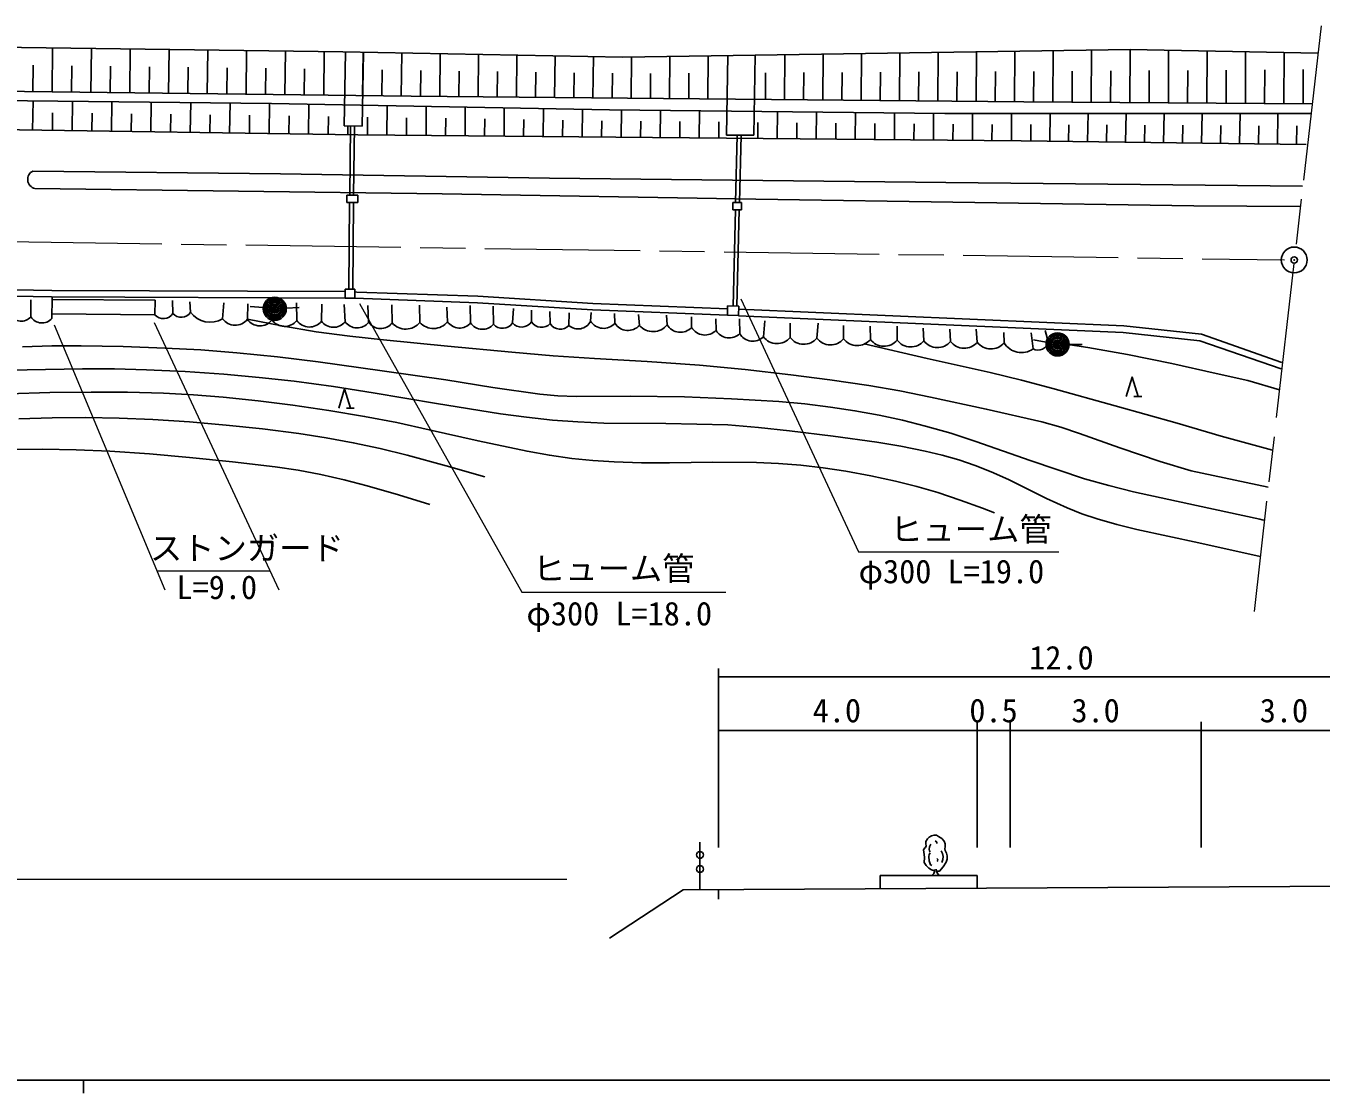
# Model space of a CAD drawing. Units: millimetres, scale not verified. Extents: x 40000 to 680000, y 20000 to 380000.
# Drawn here: x 263556 to 363764, y 204000 to 286549 of the extents above; entities that cross this region are included whole.
import ezdxf
from ezdxf.enums import TextEntityAlignment as Align

# ---------------------------------------------------------------- set-up
doc = ezdxf.new("R2010")
doc.units = ezdxf.units.MM
doc.header["$LTSCALE"] = 1000
doc.header["$PDMODE"] = 32
doc.header["$PDSIZE"] = 500
doc.linetypes.add('CHAIN', pattern=[18.5, 12, -1.5, 3.5, -1.5])
for name, color, linetype, lineweight in [('M-BGD', 7, 'Continuous', 25), ('M-BMK', 2, 'CHAIN', 13), ('M-BMK-SRVR', 3, 'Continuous', 25), ('M-STR-HTXT', 7, 'Continuous', 13), ('M-TTL-BAND', 7, 'Continuous', 25)]:
    doc.layers.add(name, color=color, linetype=linetype, lineweight=lineweight)
doc.layers.add('M-OTRS', color=6, linetype='Continuous')
doc.styles.add('ＭＳ ゴシック', font='')
doc.styles.get('ＭＳ ゴシック').set_extended_font_data('MS Gothic')

msp = doc.modelspace()

# ---------------------------------------------------------------- linework, layer by layer
at = {"layer": 'M-BGD'}
for p, q in [((255723, 284988), (288079, 284534)), ((265583, 281457), (265624, 284849)), ((268585, 281421), (268625, 284807)), ((271587, 281385), (271627, 284765)), ((274589, 281350), (274629, 284722)), ((277591, 281314), (277631, 284680)), ((280593, 281278), (280633, 284638)), ((283595, 281242), (283635, 284596)), ((309751, 284136), (348986, 284715)), ((343006, 280661), (343026, 284627)), ((345986, 280646), (346006, 284671)), ((348966, 280630), (348986, 284715)), ((348986, 284715), (363519, 284443)), ((351946, 280615), (351966, 284659)), ((354926, 280600), (354946, 284603)), ((286597, 281207), (286637, 284554)), ((288079, 284534), (309751, 284136)), ((288282, 284530), (288175, 278815)), ((289667, 284474), (289561, 278789)), ((289638, 284505), (289599, 281171)), ((292601, 281135), (292640, 284450)), ((295574, 281105), (295606, 284395)), ((298538, 281077), (298569, 284341)), ((301502, 281048), (301533, 284287)), ((304465, 281020), (304496, 284232)), ((307429, 280992), (307460, 284178)), ((310393, 280963), (310423, 284146)), ((313356, 280935), (313388, 284190)), ((316320, 280906), (316352, 284233)), ((317874, 284256), (317759, 278092)), ((319990, 284287), (319875, 278092)), ((322248, 280850), (322281, 284321)), ((325211, 280821), (325245, 284365)), ((328175, 280793), (328210, 284408)), ((331139, 280764), (331174, 284452)), ((334103, 280736), (334139, 284496)), ((337066, 280708), (337103, 284540)), ((340030, 280679), (340067, 284583)), ((357905, 280585), (357926, 284548)), ((360885, 280570), (360905, 284492)), ((264082, 281474), (264106, 283512)), ((267084, 281439), (267108, 283472)), ((270086, 281403), (270110, 283433)), ((273088, 281367), (273112, 283393)), ((276090, 281332), (276114, 283353)), ((279092, 281296), (279116, 283314)), ((282094, 281260), (282118, 283274)), ((285096, 281225), (285120, 283235)), ((291100, 281153), (291124, 283148)), ((294092, 281119), (294111, 283101)), ((297056, 281091), (297075, 283057)), ((300020, 281063), (300038, 283013)), ((302983, 281034), (303002, 282969)), ((305947, 281006), (305966, 282925)), ((308911, 280977), (308929, 282881)), ((311875, 280949), (311893, 282880)), ((314838, 280921), (314857, 282895)), ((320766, 280864), (320786, 282925)), ((323729, 280835), (323750, 282940)), ((326693, 280807), (326714, 282955)), ((329657, 280779), (329678, 282970)), ((332621, 280750), (332642, 282985)), ((335584, 280722), (335606, 282999)), ((338548, 280693), (338570, 283014)), ((341516, 280668), (341528, 283030)), ((344496, 280653), (344508, 283051)), ((347476, 280638), (347488, 283071)), ((350456, 280623), (350468, 283091)), ((353436, 280608), (353448, 283112)), ((356415, 280593), (356428, 283132)), ((359395, 280577), (359408, 283152)), ((362375, 280562), (362389, 283173)), ((293351, 281126), (240817, 281751)), ((222494, 281183), (282565, 280559)), ((264077, 278492), (264110, 280750)), ((267125, 278446), (267159, 280719)), ((270174, 278401), (270208, 280687)), ((273223, 278355), (273257, 280655)), ((276271, 278310), (276306, 280624)), ((279320, 278264), (279355, 280592)), ((340771, 280672), (293351, 281126)), ((363073, 280523), (340771, 280672)), ((265601, 278469), (265621, 279828)), ((268650, 278423), (268670, 279791)), ((271698, 278378), (271719, 279754)), ((274747, 278333), (274768, 279717)), ((277796, 278287), (277816, 279680)), ((280844, 278242), (280865, 279642)), ((282369, 278219), (282404, 280560)), ((282565, 280559), (308706, 280047)), ((283893, 278196), (283914, 279598)), ((285417, 278174), (285452, 280502)), ((291493, 278097), (291513, 280384)), ((294512, 278070), (294532, 280325)), ((297532, 278043), (297551, 280266)), ((300551, 278017), (300570, 280207)), ((303571, 277990), (303590, 280148)), ((306590, 277963), (306609, 280089)), ((308706, 280047), (334665, 279764)), ((309610, 277936), (309628, 280037)), ((312629, 277910), (312648, 280004)), ((315648, 277883), (315667, 279971)), ((321687, 277830), (321706, 279905)), ((324707, 277803), (324725, 279872)), ((327726, 277776), (327745, 279839)), ((330746, 277749), (330764, 279806)), ((333765, 277723), (333783, 279773)), ((334665, 279764), (363001, 279764)), ((336785, 277696), (336803, 279764)), ((339804, 277669), (339823, 279764)), ((342764, 277634), (342791, 279764)), ((345703, 277596), (345731, 279764)), ((348642, 277558), (348670, 279764)), ((351581, 277521), (351610, 279764)), ((354521, 277483), (354550, 279764)), ((357460, 277445), (357490, 279764)), ((360399, 277407), (360429, 279764)), ((289228, 278117), (243499, 278798)), ((286942, 278151), (286962, 279544)), ((288175, 278815), (289561, 278789)), ((288466, 278128), (288476, 278809)), ((288673, 278806), (288608, 273444)), ((288973, 278800), (288908, 273444)), ((289983, 278110), (289995, 279492)), ((293002, 278083), (293014, 279446)), ((296022, 278057), (296034, 279400)), ((299041, 278030), (299053, 279354)), ((302061, 278003), (302072, 279308)), ((305080, 277976), (305092, 279261)), ((308100, 277950), (308111, 279215)), ((311119, 277923), (311130, 279182)), ((314139, 277896), (314150, 279151)), ((317158, 277870), (317169, 279121)), ((320178, 277843), (320189, 279090)), ((323197, 277816), (323208, 279060)), ((326217, 277789), (326228, 279029)), ((329236, 277763), (329247, 278999)), ((332256, 277736), (332267, 278968)), ((335275, 277709), (335286, 278942)), ((338295, 277683), (338306, 278931)), ((341294, 277653), (341310, 278919)), ((344233, 277615), (344250, 278904)), ((347172, 277577), (347189, 278889)), ((350112, 277539), (350129, 278874)), ((353051, 277502), (353068, 278859)), ((355990, 277464), (356008, 278844)), ((358929, 277426), (358947, 278829)), ((361869, 277388), (361887, 278813)), ((340559, 277663), (289228, 278117)), ((317759, 278092), (319875, 278092)), ((318583, 278092), (318459, 272899)), ((318883, 278092), (318759, 272899)), ((362603, 277379), (340559, 277663)), ((264105, 275323), (283265, 275102)), ((283265, 275102), (304065, 274771)), ((304065, 274771), (334723, 274440)), ((264248, 273973), (295754, 273549)), ((334723, 274440), (362316, 274165)), ((288387, 272878), (288387, 273444)), ((288387, 273444), (289235, 273444)), ((289235, 272878), (288387, 272878)), ((288603, 272880), (288541, 266209)), ((288903, 272878), (288841, 266200)), ((289235, 273444), (289235, 272878)), ((295754, 273549), (320028, 273158)), ((318913, 272899), (318239, 272899)), ((318239, 272899), (318239, 272317)), ((318913, 272317), (318913, 272899)), ((320028, 273158), (353909, 272636)), ((353909, 272636), (362130, 272571)), ((318239, 272317), (318913, 272317)), ((318445, 272317), (318268, 264881)), ((318745, 272317), (318568, 264875)), ((239378, 266565), (265552, 266082)), ((265546, 265582), (239378, 266065)), ((288265, 265501), (265546, 265582)), ((265552, 266082), (288252, 266001)), ((289011, 266195), (288252, 266195)), ((288252, 266195), (288252, 265501)), ((289011, 265477), (289011, 266195)), ((289011, 265968), (289170, 265961)), ((289170, 265961), (298517, 265638)), ((298517, 265638), (307425, 265075)), ((263945, 264044), (263934, 265349)), ((265558, 263913), (265581, 265527)), ((265579, 265376), (273558, 265340)), ((273540, 264197), (273558, 265340)), ((274921, 264305), (274891, 265312)), ((276302, 264412), (276242, 265212)), ((278776, 263899), (278869, 265137)), ((280689, 263852), (280720, 265062)), ((281908, 264759), (280913, 264857)), ((282602, 263806), (282522, 265037)), ((283703, 264718), (284701, 264771)), ((284516, 263759), (284498, 265137)), ((286429, 263712), (286449, 265037)), ((288249, 263666), (288176, 265012)), ((289011, 265477), (288265, 265501)), ((298492, 265139), (289011, 265477)), ((290069, 263619), (290002, 264912)), ((291889, 263572), (291878, 264962)), ((294036, 263619), (294005, 264937)), ((296182, 263666), (296131, 264787)), ((297956, 263572), (297941, 264912)), ((307399, 264575), (298492, 265139)), ((299729, 263479), (299718, 264862)), ((301199, 263572), (301269, 264687)), ((302669, 263666), (302670, 264562)), ((317828, 264173), (307399, 264575)), ((307425, 265075), (317847, 264672)), ((317828, 264173), (317841, 264889)), ((317837, 264676), (317847, 264672)), ((317841, 264889), (318714, 264872)), ((318714, 264872), (318701, 264156)), ((318709, 264630), (318722, 264629)), ((318722, 264629), (318714, 264872)), ((318722, 264629), (348491, 263343)), ((273540, 264197), (265563, 264288)), ((304116, 263526), (304096, 264462)), ((305562, 263386), (305597, 264362)), ((307242, 263712), (307298, 264387)), ((309132, 263549), (309099, 264312)), ((311022, 263386), (310950, 264237)), ((313169, 263432), (313127, 264186)), ((315059, 263222), (315053, 264036)), ((316949, 263012), (316930, 263886)), ((318701, 264156), (317828, 264173)), ((348453, 262844), (318700, 264130)), ((318782, 262756), (318756, 263886)), ((320616, 262499), (320716, 263736)), ((322685, 262447), (322692, 263561)), ((324753, 262395), (324843, 263561)), ((326822, 262343), (326820, 263386)), ((328891, 262292), (328871, 263336)), ((330960, 262240), (330973, 263336)), ((333029, 262188), (332974, 263161)), ((335098, 262136), (335051, 263086)), ((337167, 262084), (337077, 263086)), ((339236, 262032), (339228, 262836)), ((341476, 261566), (341330, 262811)), ((342642, 262126), (342406, 262986)), ((354392, 262201), (348453, 262844)), ((348491, 263343), (354502, 262692)), ((354502, 262692), (360726, 260523)), ((342491, 262084), (341508, 262269)), ((344276, 261917), (345276, 261917)), ((360666, 260014), (354392, 262201)), ((349288, 257893), (349888, 257893)), ((288360, 256973), (288960, 256973)), ((317143, 236854), (317143, 223002)), ((317143, 236200), (377078, 236200)), ((337161, 232709), (337161, 223002)), ((339715, 232709), (339715, 223002)), ((354496, 232709), (354496, 223002)), ((317143, 232055), (377078, 232055)), ((315709, 223406), (315709, 219751)), ((329662, 220831), (329662, 219817)), ((329662, 220831), (337161, 220831)), ((333654, 220826), (333791, 220986)), ((333791, 220986), (333850, 221110)), ((333850, 221110), (333850, 221305)), ((333998, 221128), (333980, 221329)), ((334099, 220962), (333998, 221128)), ((334223, 220837), (334099, 220962)), ((337161, 220831), (337161, 219858)), ((314412, 219735), (308720, 215995)), ((314412, 219735), (377078, 220073)), ((317143, 219750), (317143, 218999))]:
    msp.add_line(p, q, dxfattribs=at)
for points in [[(280689, 263852), (283350, 263345), (286019, 262897), (288613, 262547), (291215, 262256), (296181, 261775), (301158, 261300), (304345, 261033), (307545, 260825), (311614, 260595), (315679, 260306), (319210, 259964), (322736, 259561), (325760, 259172), (328776, 258723), (331159, 258309), (333531, 257836), (337854, 256907), (342162, 255919), (343631, 255501), (345083, 255026), (348188, 253913), (351325, 252853), (353706, 252128), (359677, 250860)], [(263286, 261726), (265553, 261798), (267822, 261809), (271081, 261752), (274339, 261634), (277103, 261480), (279873, 261265), (283024, 260941), (286169, 260558), (291110, 259881), (296055, 259167), (299681, 258584), (303322, 258059), (304723, 257942), (306139, 257884), (310319, 257905), (314498, 257867), (318152, 257706), (321814, 257485), (323816, 257307), (325813, 257069), (327695, 256784), (329576, 256439), (331376, 256048), (333161, 255599), (335121, 255035), (337062, 254413), (341256, 252935), (345464, 251515), (347348, 250990), (349259, 250520), (354132, 249451), (359011, 248391), (359197, 248350), (359382, 248310)], [(328421, 261958), (333276, 260825), (338151, 259739), (340588, 259148), (343012, 258498), (347822, 257168), (352639, 255831), (356024, 254809), (360005, 253722)], [(342642, 262126), (345714, 261661), (348784, 261135), (352210, 260433), (355633, 259670), (358090, 259125), (360538, 258405)], [(259358, 259826), (263644, 259957), (267944, 260028), (270423, 260021), (272899, 259954), (275882, 259807), (278873, 259600), (281591, 259358), (284302, 259057), (287363, 258644), (290415, 258171), (295335, 257344), (300270, 256548), (302281, 256273), (304298, 256058), (306270, 255911), (308258, 255823), (313059, 255782), (317853, 255679), (320249, 255477), (322643, 255215), (326014, 254808), (329389, 254340), (331255, 254033), (333119, 253666), (334439, 253348), (335743, 252972), (336993, 252550), (338233, 252067), (339586, 251465), (340925, 250803), (342506, 250004), (344108, 249262), (345257, 248812), (346428, 248417), (347956, 247978), (349514, 247593), (354298, 246562), (359062, 245511)], [(348685, 257893), (349142, 259389), (349600, 257893)], [(262189, 258085), (265397, 258186), (268617, 258228), (271408, 258212), (274206, 258136), (276512, 258011), (278824, 257825), (281518, 257544), (284216, 257202), (286987, 256803), (289757, 256343), (292258, 255860), (294758, 255317), (298538, 254452), (302336, 253644), (304060, 253339), (305801, 253092), (307430, 252927), (309065, 252821), (311195, 252761), (313339, 252761), (316710, 252795), (320086, 252769), (321793, 252697), (323504, 252564), (325251, 252362), (326991, 252099), (328919, 251746), (330845, 251331), (332484, 250922), (334105, 250455), (335847, 249873), (337572, 249235), (338030, 249060), (338487, 248884)], [(287756, 256973), (288213, 258469), (288671, 256973)], [(263020, 256166), (265597, 256238), (268175, 256250), (270773, 256204), (273370, 256098), (276214, 255912), (279063, 255666), (281869, 255370), (284668, 255014), (286783, 254690), (288887, 254306), (290977, 253855), (293054, 253345), (296066, 252528), (299069, 251663)], [(241475, 251009), (244023, 251681), (246593, 252295), (248532, 252702), (250491, 253052), (252202, 253298), (253919, 253485), (255961, 253636), (258008, 253727), (261420, 253793), (264829, 253800), (267435, 253761), (270049, 253662), (273130, 253442), (276217, 253160), (279534, 252829), (282842, 252438), (284610, 252172), (286375, 251844), (288176, 251437), (289965, 250972), (292388, 250271), (294803, 249531)], [(333850, 221199), (333618, 221275), (333406, 221410), (333206, 221599), (333056, 221827), (333069, 222219), (333020, 222664), (333008, 222792), (333057, 222908), (333168, 223004), (333214, 223125), (333171, 223292), (333188, 223469), (333299, 223660), (333453, 223806), (333625, 223910), (333827, 223959), (334005, 223939), (334170, 223858), (334409, 223697), (334596, 223494), (334672, 223275), (334686, 223052), (334655, 222898), (334685, 222754), (334792, 222561), (334841, 222349), (334825, 222099), (334748, 221865), (334517, 221495), (334242, 221173), (334123, 221161), (333994, 221168)], [(333915, 223503), (334004, 223446), (334042, 223349), (334044, 223328), (334045, 223296)], [(333506, 222591), (333429, 222466), (333408, 222312), (333443, 221976), (333537, 221667), (333583, 221632), (333643, 221596)], [(333566, 223242), (333472, 223045), (333436, 222832), (333465, 222742), (333524, 222650)], [(334377, 222727), (334483, 222521), (334530, 222290), (334503, 222067), (334425, 221845)], [(334045, 222153), (334100, 222060), (334087, 221962), (334078, 221943), (334063, 221916)]]:
    msp.add_lwpolyline(points, dxfattribs=at)
for centre, radius in [((282804, 264671), 896), ((282804, 264671), 792), ((282804, 264671), 688), ((282804, 264671), 580), ((282804, 264671), 477), ((282804, 264671), 351), ((282804, 264671), 243), ((282804, 264671), 140), ((282804, 264671), 27), ((343376, 261917), 896), ((343376, 261917), 792), ((343376, 261917), 688), ((343376, 261917), 580), ((343376, 261917), 477), ((343376, 261917), 351), ((343376, 261917), 243), ((343376, 261917), 140), ((343376, 261917), 27), ((315709, 222427), 264), ((315709, 221330), 264)]:
    msp.add_circle(centre, radius, dxfattribs=at)
for centre, radius, start, end in [((264410, 274673), 718, 115.12372, 257.01517), ((263188, 264715), 1011, 212.21655, 318.47675), ((264800, 264583), 1011, 212.21655, 318.47675), ((274190, 264769), 866, 221.31787, 327.57808), ((275572, 264877), 866, 221.31787, 327.57808), ((277812, 265473), 1845, 215.07982, 301.46996), ((279750, 264593), 1196, 215.47272, 321.73293), ((281663, 264546), 1196, 215.47272, 321.73293), ((283577, 264500), 1196, 215.47272, 321.73293), ((285490, 264453), 1196, 215.47272, 321.73293), ((287357, 264371), 1138, 215.40109, 321.6613), ((289177, 264325), 1138, 215.40109, 321.6613), ((290997, 264278), 1138, 215.40109, 321.6613), ((292943, 264498), 1403, 221.29967, 321.19107), ((295089, 264545), 1403, 221.29967, 321.19107), ((297104, 264284), 1110, 213.85712, 320.11731), ((298877, 264191), 1110, 213.85712, 320.11731), ((300429, 264077), 921, 220.50285, 326.76305), ((301899, 264170), 921, 220.50285, 326.76305), ((303445, 264138), 908, 211.34236, 317.60257), ((306280, 264179), 1070, 227.87344, 334.13364), ((308249, 264339), 1186, 211.93068, 318.19089), ((310139, 264176), 1186, 211.93068, 318.19089), ((304891, 263998), 908, 211.34236, 317.60257), ((312076, 264311), 1403, 221.29967, 321.19107), ((314193, 264036), 1188, 210.52971, 316.78992), ((316083, 263826), 1188, 210.52971, 316.78992), ((317962, 263571), 1157, 208.90063, 315.16083), ((319795, 263315), 1157, 208.90063, 315.16083), ((321671, 263294), 1321, 216.98447, 320.14417), ((323740, 263242), 1321, 216.98447, 320.14417), ((325808, 263190), 1321, 216.98447, 320.14417), ((327877, 263138), 1321, 216.98447, 320.14417), ((329946, 263086), 1321, 216.98447, 320.14417), ((332015, 263034), 1321, 216.98447, 320.14417), ((334084, 262982), 1321, 216.98447, 320.14417), ((336153, 262931), 1321, 216.98447, 320.14417), ((338222, 262879), 1321, 216.98447, 320.14417), ((340572, 262836), 1559, 211.01653, 305.4469), ((341849, 262283), 809, 242.51091, 348.77111)]:
    msp.add_arc(centre, radius, start, end, dxfattribs=at)
at = {"layer": 'M-BMK'}
for p, q in [((363760, 286549), (358575, 241258)), ((262074, 269869), (360937, 268451))]:
    msp.add_line(p, q, dxfattribs=at)
at = {"layer": 'M-BMK-SRVR'}
for centre, radius in [((361687, 268443), 1000), ((361687, 268440), 22.5)]:
    msp.add_circle(centre, radius, dxfattribs=at)
at = {"layer": 'M-OTRS'}
msp.add_point((361687, 268443), dxfattribs=at)
at = {"layer": 'M-STR-HTXT'}
for p, q in [((289362, 265077), (301913, 242743)), ((318862, 265435), (327978, 245876)), ((273488, 263600), (283124, 242928)), ((265736, 263416), (274301, 242928)), ((327978, 245876), (343475, 245876)), ((273684, 244404), (282436, 244404)), ((301913, 242743), (317698, 242743)), ((132573, 220546), (305417, 220546))]:
    msp.add_line(p, q, dxfattribs=at)
at = {"layer": 'M-TTL-BAND'}
for p, q in [((40000, 205000), (579000, 205000)), ((268000, 205000), (268000, 204000))]:
    msp.add_line(p, q, dxfattribs=at)

# ---------------------------------------------------------------- texts
at = {"layer": 'M-BGD', "style": 'ＭＳ ゴシック'}
for s, p in [('12.0', (341180, 236216)), ('4.0', (324430, 232131)), ('0.5', (336550, 232131)), ('3.0', (344448, 232131)), ('3.0', (359018, 232131))]:
    msp.add_text(s, height=1833, dxfattribs=at).set_placement(p, align=Align.BOTTOM_LEFT)
at = {"layer": 'M-STR-HTXT', "style": 'ＭＳ ゴシック'}
for s, p in [('ヒューム管', (330423, 246149)), ('ストンガード', (273151, 244691)), ('ヒューム管', (302786, 243110)), ('φ300 L=19.0', (327976, 242886)), ('L=9.0', (275207, 241662)), ('φ300 L=18.0', (302280, 239623))]:
    msp.add_text(s, height=1833, dxfattribs=at).set_placement(p, align=Align.BOTTOM_LEFT)

doc.saveas('drawing.dxf')
